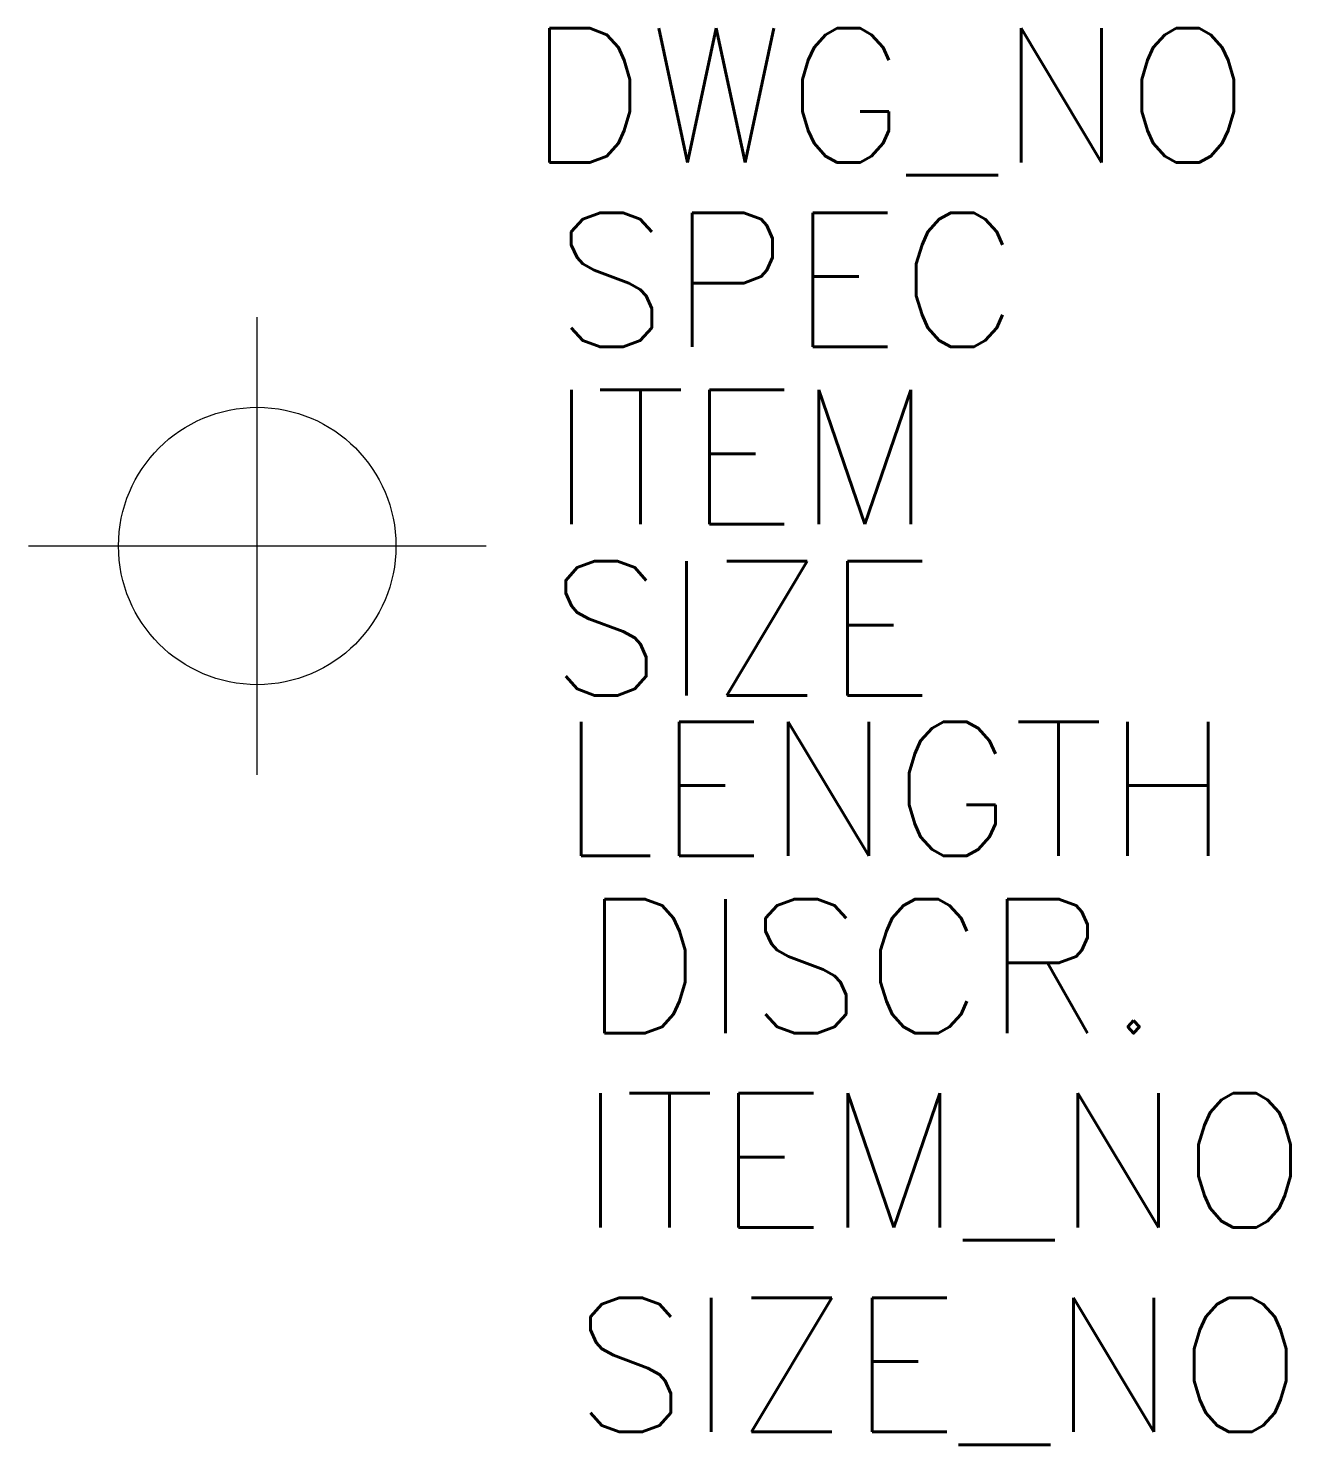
# Model space of a CAD drawing. Extents: x -0.85 to 3.85, y -3.35 to 1.93.
import ezdxf

# ---------------------------------------------------------------- set-up
doc = ezdxf.new("R2010")
doc.units = 0
doc.header["$LTSCALE"] = 8
doc.layers.add('GHKISO', color=6, linetype='CONTINUOUS')
doc.styles.get("Standard").update_dxf_attribs({"font": 'ROMANS.shx'})

msp = doc.modelspace()

# ---------------------------------------------------------------- linework, layer by layer
at = {"layer": 'GHKISO', "color": 0}
for p, q in [((0, -0.853), (0, 0.853)), ((-0.853, 0), (0.853, 0))]:
    msp.add_line(p, q, dxfattribs=at)
msp.add_circle((0, 0), 0.517, dxfattribs=at)

# ---------------------------------------------------------------- texts
at = {"layer": 'GHKISO', "color": 0, "flags": 1}
for tag, p in [('DWG_NO', (1.0034, 1.4299)), ('DISCR.', (1.2088, -1.8164)), ('ITEM_NO', (1.194, -2.5404)), ('SIZE_NO', (1.1774, -3.3028))]:
    msp.add_attdef(tag, p, '', height=0.5, dxfattribs=at)
at = {"layer": 'GHKISO', "color": 0}
for tag, p, s in [('SPEC', (1.1061, 0.7422), ''), ('ITEM', (1.0856, 0.0817), ''), ('SIZE', (1.0856, -0.5569), ''), ('LENGTH', (1.122, -1.1554), '1')]:
    msp.add_attdef(tag, p, s, height=0.5, dxfattribs=at)

doc.saveas('drawing.dxf')
